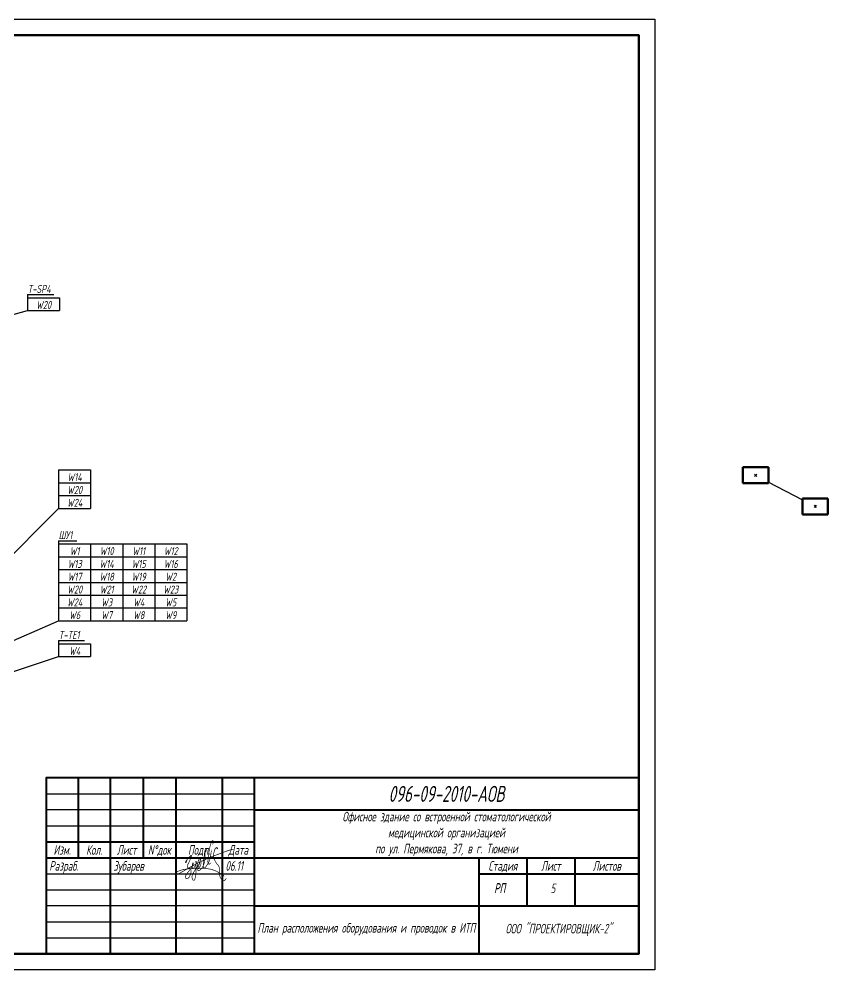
# Model space of a CAD drawing. Extents: x 37 to 1092, y -2983 to -601.
# Drawn here: x 258.7 to 511.3, y -2386.8 to -2089.8 of the extents above; entities that cross this region are included whole.
import ezdxf
from ezdxf.enums import TextEntityAlignment as Align

# ---------------------------------------------------------------- set-up
doc = ezdxf.new("R2010")
doc.units = 0
doc.layers.add('EL_DEVICE', color=1, linetype='Continuous', lineweight=50)
for name, color, linetype in [('FORMAT', 134, 'Continuous'), ('SYS_PIN', 7, 'Continuous'), ('TEXT', 4, 'Continuous')]:
    doc.layers.add(name, color=color, linetype=linetype)
doc.styles.add('R2_5', font='romant.shx', dxfattribs={"width": 0.65, "oblique": 12, "height": 2.5})
doc.styles.get("Standard").update_dxf_attribs({"font": 'romant.shx', "width": 0.65, "oblique": 12})

# ---------------------------------------------------------------- blocks, each defined once
blk = doc.blocks.new('KIP_AUTOMATION_BOX')
at = {"layer": 'EL_DEVICE'}
for p, q in [((-4, 2.5), (4, 2.5)), ((-4, -2.5), (-4, 2.5)), ((4, 2.5), (4, -2.5)), ((4, -2.5), (-4, -2.5))]:
    blk.add_line(p, q, dxfattribs=at)
blk = doc.blocks.new('CONNECTOR_SQUARE')
at = {"layer": 'SYS_PIN'}
for p, q in [((-0.35, 0.35), (0.35, -0.35)), ((0.35, 0.35), (-0.35, -0.35))]:
    blk.add_line(p, q, dxfattribs=at)
blk = doc.blocks.new('SIGNATURE_ZAM')
for points in [[(16.36, 15.4, 0, 0.3, 0), (16.57, 16.45, 0.3, 0.4, 0), (16.7, 17.18, 0.4, 0.5, 0), (16.6, 17.53, 0.5, 0.5, 0), (16.22, 17.58, 0.5, 0.5, 0), (15.99, 17.32, 0.5, 0.3, 0), (15.72, 16.75, 0.3, 0.3, 0), (15.47, 15.94, 0.3, 0.3, 0), (15.19, 14.91, 0.3, 0.3, 0), (14.95, 13.64, 0.3, 0.3, 0), (14.75, 12.57, 0.3, 0.3, 0), (14.58, 11.4, 0.3, 0.3, 0), (14.43, 10.25, 0.3, 0.3, 0), (14.29, 9.09, 0.3, 0.3, 0), (14.25, 8.25, 0.3, 0.3, 0), (14.38, 7.54, 0.3, 0.3, 0), (14.78, 7.19, 0.3, 0.3, 0), (15.16, 7.33, 0.3, 0.2, 0), (15.53, 7.71, 0.2, 0, 0), (15.87, 8.04, 0, 0, 0)], [(21.63, 1.74, 0, 0.3, 0), (21.41, 2, 0.5, 0.4, 0), (20.66, 2.56, 0.4, 0.3, 0), (19.71, 3.18, 0.3, 0.3, 0), (18.93, 3.63, 0.3, 0.3, 0), (17.95, 4.15, 0.3, 0.3, 0), (17.02, 4.52, 0.3, 0.3, 0), (16.01, 4.84, 0.3, 0.3, 0), (14.87, 5.09, 0.3, 0.3, 0), (14.18, 5.17, 0.3, 0.3, 0), (12.97, 5.35, 0.3, 0.3, 0), (12.1, 5.39, 0.3, 0.3, 0), (10.75, 5.42, 0.3, 0.3, 0), (8.45, 5.39, 0.3, 0.3, 0), (7.01, 5.3, 0.3, 0.3, 0), (5.61, 5.15, 0.3, 0.3, 0), (3.99, 4.93, 0.3, 0.3, 0), (3.1, 4.74, 0.3, 0.3, 0), (2.31, 4.53, 0.3, 0.3, 0), (1.18, 4.12, 0.3, 0.3, 0), (0.23, 3.57, 0.3, 0.3, 0), (0, 3.18, 0.3, 0.3, 0), (0.13, 2.88, 0.3, 0.3, 0), (0.47, 2.76, 0.3, 0.3, 0), (1.07, 2.83, 0.3, 0.3, 0), (1.79, 3.23, 0.3, 0.3, 0), (3.21, 4.01, 0.3, 0.3, 0), (4.43, 4.73, 0.3, 0.3, 0), (5.48, 5.38, 0.3, 0.3, 0), (6.5, 5.92, 0.3, 0.3, 0), (7.86, 6.7, 0.3, 0.3, 0), (9.42, 7.51, 0.3, 0.3, 0), (10.27, 7.91, 0.3, 0.3, 0), (11.64, 8.6, 0.3, 0.3, 0), (13.37, 9.45, 0.3, 0.3, 0), (14.97, 10.11, 0.3, 0.3, 0), (16.22, 10.61, 0.3, 0.3, 0), (17.79, 11.23, 0.3, 0.3, 0), (19.55, 11.88, 0.3, 0.3, 0), (21.06, 12.47, 0.3, 0.3, 0), (22.87, 13.11, 0.3, 0.3, 0), (24.2, 13.56, 0.3, 0.3, 0), (25.02, 13.79, 0.3, 0.3, 0), (25.7, 13.91, 0.3, 0.3, 0)], [(4.66, 7.86, 0.5, 0.6, 0), (4.4, 8.12, 0.6, 0.6, 0), (4.64, 8.66, 0.4, 0.3, 0), (5.21, 9.54, 0.3, 0.3, 0), (5.95, 10.37, 0.3, 0.4, 0), (6.39, 10.75, 0.4, 0.4, 0), (6.67, 11.05, 0.4, 0.3, 0), (6.79, 11.12, 0.4, 0.4, 0), (6.92, 11.12, 0.4, 0.4, 0), (6.95, 10.98, 0.4, 0.4, 0), (6.85, 10.68, 0.4, 0.4, 0), (6.7, 10.21, 0.4, 0.3, 0), (6.54, 9.79, 0.3, 0.3, 0), (6.32, 9.15, 0.3, 0.3, 0), (6, 8.4, 0.3, 0.3, 0), (5.75, 7.82, 0.3, 0.3, 0), (5.45, 7.26, 0.3, 0.3, 0), (5.23, 6.81, 0.3, 0.3, 0), (5.09, 6.42, 0.3, 0.3, 0), (5.07, 6.17, 0.3, 0.3, 0), (5.07, 5.92, 0.3, 0.3, 0), (5.21, 5.76, 0.3, 0.3, 0), (5.44, 5.65, 0.3, 0.3, 0), (5.89, 5.46, 0.3, 0.3, 0), (6.36, 5.25, 0.3, 0.3, 0), (6.62, 5.05, 0.3, 0.3, 0), (6.79, 4.69, 0.3, 0.3, 0), (6.81, 4.14, 0.3, 0.3, 0), (6.77, 3.65, 0.3, 0.3, 0), (6.62, 3.01, 0.3, 0.3, 0), (6.35, 2.28, 0.3, 0.3, 0), (6.07, 1.62, 0.3, 0.3, 0), (5.79, 1.2, 0.3, 0.3, 0), (5.33, 0.83, 0.3, 0.3, 0), (5.16, 0.77, 0.3, 0.3, 0), (5.02, 0.75, 0.3, 0.3, 0), (4.82, 0.75, 0.3, 0.3, 0), (4.64, 0.82, 0.3, 0.3, 0), (4.41, 1, 0.3, 0.3, 0), (4.28, 1.23, 0.3, 0.3, 0), (4.23, 1.42, 0.3, 0.3, 0), (4.27, 1.77, 0.3, 0.3, 0), (4.5, 2.24, 0.3, 0.3, 0), (4.76, 2.68, 0.3, 0.3, 0), (5.21, 3.34, 0.3, 0.3, 0), (5.68, 3.99, 0.3, 0.3, 0), (6, 4.41, 0.3, 0.3, 0), (6.32, 4.89, 0.3, 0.3, 0), (6.77, 5.47, 0.3, 0.3, 0), (7.1, 5.87, 0.3, 0.3, 0), (7.35, 6.22, 0.3, 0.3, 0), (7.58, 6.73, 0.3, 0.3, 0), (7.77, 7.25, 0.3, 0.3, 0), (7.83, 7.53, 0.3, 0.3, 0), (7.83, 7.66, 0.3, 0.3, 0), (7.74, 7.78, 0.3, 0.3, 0), (7.64, 7.8, 0.3, 0.3, 0), (7.51, 7.78, 0.3, 0.3, 0), (7.44, 7.68, 0.3, 0.3, 0), (7.44, 7.51, 0.3, 0.3, 0), (7.4, 7.18, 0.3, 0.3, 0), (7.38, 6.87, 0.3, 0.3, 0), (7.36, 6.53, 0.3, 0.3, 0), (7.33, 5.75, 0.3, 0.3, 0), (7.37, 5.41, 0.3, 0.3, 0), (7.44, 5.25, 0.3, 0.3, 0), (7.59, 5.21, 0.3, 0.3, 0), (7.74, 5.27, 0.3, 0.3, 0), (7.87, 5.4, 0.3, 0.3, 0), (8.16, 5.74, 0.3, 0.3, 0), (8.48, 6.21, 0.3, 0.3, 0), (8.73, 6.65, 0.3, 0.3, 0), (8.95, 7.14, 0.3, 0.3, 0), (9.11, 7.57, 0.3, 0.3, 0), (9.2, 7.91, 0.3, 0.3, 0), (9.23, 8.18, 0.3, 0.3, 0), (9.21, 8.38, 0.3, 0.3, 0), (9.08, 8.42, 0.3, 0.3, 0), (8.98, 8.42, 0.3, 0.3, 0), (8.91, 8.36, 0.3, 0.3, 0), (8.91, 8.24, 0.3, 0.3, 0), (8.92, 8.06, 0.3, 0.3, 0), (8.94, 7.78, 0.3, 0.3, 0), (8.98, 6.56, 0.3, 0.3, 0), (8.99, 5.78, 0.3, 0.3, 0), (9, 4.69, 0.3, 0.3, 0), (9.01, 4.06, 0.3, 0.3, 0), (8.97, 3.25, 0.3, 0.3, 0), (8.86, 2.29, 0.3, 0.3, 0), (8.77, 1.79, 0.3, 0.3, 0), (8.69, 1.36, 0.3, 0.3, 0), (8.55, 0.71, 0.3, 0.3, 0), (8.37, 0.26, 0.3, 0.3, 0), (8.28, 0.1, 0.3, 0.3, 0), (8.09, -0.01, 0.3, 0.3, 0), (7.87, 0.01, 0.3, 0.3, 0), (7.66, 0.18, 0.3, 0.3, 0), (7.38, 0.62, 0.3, 0.3, 0), (7.24, 1.14, 0.3, 0.3, 0), (7.22, 1.86, 0.3, 0.3, 0), (7.38, 2.55, 0.3, 0.3, 0), (7.89, 3.52, 0.3, 0.3, 0), (8.44, 4.36, 0.3, 0.3, 0), (8.81, 5, 0.3, 0.3, 0), (9.43, 5.87, 0.3, 0.3, 0), (9.96, 6.64, 0.3, 0.3, 0), (10.39, 7.29, 0.3, 0.3, 0), (10.49, 7.55, 0.3, 0.3, 0), (10.58, 7.8, 0.3, 0.3, 0), (10.65, 8.1, 0.3, 0.3, 0), (10.59, 7.34, 0.3, 0.3, 0), (10.48, 6.87, 0.3, 0.3, 0), (10.27, 6.38, 0.3, 0.3, 0), (10.16, 6.07, 0.3, 0.3, 0), (10.03, 5.77, 0.3, 0.3, 0), (9.9, 5.5, 0.3, 0.3, 0), (9.9, 5.29, 0.3, 0.3, 0), (10.07, 5.16, 0.3, 0.3, 0), (10.29, 5.29, 0.3, 0.3, 0), (10.42, 5.54, 0.3, 0.3, 0), (10.67, 5.99, 0.3, 0.3, 0), (10.81, 6.25, 0.3, 0.3, 0), (11.03, 6.73, 0.3, 0.3, 0), (11.19, 7.24, 0.3, 0.3, 0), (11.22, 7.91, 0.3, 0.3, 0), (11.16, 8.81, 0.3, 0.3, 0), (11.11, 9.12, 0.3, 0.3, 0), (10.88, 9.49, 0.3, 0.3, 0), (10.63, 9.63, 0.3, 0.3, 0), (10.49, 9.63, 0.3, 0.3, 0), (10.33, 9.35, 0.3, 0.3, 0), (10.07, 8.79, 0.3, 0.3, 0), (9.79, 8.02, 0.3, 0.3, 0), (9.7, 7.49, 0.3, 0.3, 0), (9.63, 6.96, 0.3, 0.3, 0), (9.58, 6.45, 0.3, 0.3, 0), (9.51, 5.73, 0.3, 0.3, 0), (9.49, 5.07, 0.3, 0.3, 0), (9.58, 4.7, 0.3, 0.3, 0), (9.84, 4.42, 0.3, 0.3, 0), (10.2, 4.33, 0.3, 0.3, 0), (10.63, 4.5, 0.3, 0.3, 0), (11.03, 4.88, 0.3, 0.3, 0), (11.4, 5.26, 0.3, 0.3, 0), (11.92, 5.96, 0.3, 0.3, 0), (12.24, 6.59, 0.3, 0.3, 0), (12.58, 7.38, 0.3, 0.3, 0), (12.87, 8.46, 0.3, 0.3, 0), (13.01, 9.54, 0.3, 0.3, 0), (13.09, 9.73, 0.3, 0.3, 0), (13.02, 10.8, 0.3, 0.3, 0), (13.02, 11.81, 0.3, 0.3, 0), (13.12, 12.93, 0.3, 0.3, 0), (13.15, 13.75, 0.3, 0.3, 0), (13.32, 14.31, 0.3, 0.3, 0), (13.71, 14.32, 0.3, 0.3, 0), (13.68, 13.74, 0.3, 0.3, 0), (13.37, 12.86, 0.3, 0.3, 0), (12.92, 12.19, 0.3, 0.3, 0), (12.67, 10.92, 0.3, 0.3, 0), (12.47, 9.68, 0.3, 0.3, 0), (12.38, 8.9, 0.3, 0.3, 0), (12.28, 7.9, 0.3, 0.3, 0), (12.21, 7.05, 0.3, 0.3, 0), (12.19, 6.23, 0.3, 0.3, 0), (12.29, 5.82, 0.3, 0.3, 0), (12.49, 5.58, 0.3, 0.3, 0), (12.7, 5.54, 0.3, 0.3, 0), (12.99, 5.65, 0.3, 0.3, 0), (13.35, 6.04, 0.3, 0.3, 0), (13.71, 6.52, 0.3, 0.3, 0), (14.11, 7.07, 0.3, 0.3, 0), (14.64, 8.08, 0.3, 0.3, 0), (15.02, 8.94, 0.3, 0.3, 0), (15.29, 9.8, 0.3, 0.3, 0), (15.52, 11.13, 0.3, 0.3, 0), (15.68, 12.11, 0.3, 0.2, 0), (15.9, 13.28, 0.2, 0, 0), (16.06, 14.19, 0, 0, 0)], [(18.55, 13.68, 0, 0.5, 0), (18.51, 14.26, 0.5, 0.5, 0), (18.29, 14.58, 0.5, 0.4, 0), (17.89, 14.46, 0.4, 0.3, 0), (17.47, 13.95, 0.3, 0.3, 0), (17.17, 13.15, 0.3, 0.3, 0), (16.92, 12.14, 0.3, 0.3, 0), (16.84, 11.18, 0.3, 0.3, 0), (16.89, 10.26, 0.3, 0.3, 0), (17.07, 9.5, 0.3, 0.3, 0), (17.48, 8.72, 0.3, 0.3, 0), (17.96, 7.88, 0.3, 0.3, 0), (18.46, 7.22, 0.3, 0.3, 0), (18.9, 6.66, 0.3, 0.3, 0), (19.26, 6.05, 0.3, 0.3, 0), (19.41, 5.46, 0.3, 0.3, 0), (19.43, 4.61, 0.3, 0.3, 0), (19.35, 3.71, 0.3, 0.3, 0), (19.4, 2.92, 0.3, 0.3, 0), (19.62, 2.02, 0.3, 0.3, 0), (19.71, 1.49, 0.3, 0.3, 0), (19.83, 1.18, 0.3, 0.3, 0), (20.11, 0.82, 0.3, 0.3, 0), (20.55, 0.24, 0.3, 0.3, 0), (21.1, -0.09, 0.3, 0.3, 0), (21.56, -0.09, 0.3, 0.3, 0), (21.9, 0.11, 0.3, 0.3, 0), (22.11, 0.33, 0.3, 0.3, 0), (22.31, 0.6, 0.3, 0.3, 0), (22.37, 0.82, 0.3, 0.3, 0), (22.32, 0.95, 0, 0, 0)]]:
    blk.add_lwpolyline(points, format="xyseb")

msp = doc.modelspace()

# ---------------------------------------------------------------- linework, layer by layer
for p, q in [((261.43, -2175.88), (261.43, -2176.88)), ((261.43, -2175.88), (269.6, -2175.88)), ((261.43, -2175.88), (269.6, -2175.88)), ((261.43, -2176.88), (271.43, -2176.88)), ((261.43, -2176.88), (261.43, -2180.88)), ((271.43, -2176.88), (271.43, -2180.88)), ((205.19, -2196.26), (261.43, -2180.88)), ((261.43, -2180.88), (271.43, -2180.88)), ((271.11, -2230.66), (281.11, -2230.66)), ((271.11, -2230.66), (271.11, -2242.66)), ((281.11, -2230.66), (281.11, -2242.66)), ((271.11, -2234.66), (281.11, -2234.66)), ((492.73, -2234.42), (503.29, -2239.95)), ((271.11, -2238.66), (281.11, -2238.66)), ((222.33, -2291.44), (271.11, -2242.66)), ((271.11, -2242.66), (281.11, -2242.66)), ((271.11, -2252.75), (271.11, -2253.75)), ((271.11, -2252.75), (276.77, -2252.75)), ((271.11, -2253.75), (311.11, -2253.75)), ((271.11, -2253.75), (271.11, -2277.75)), ((281.11, -2253.75), (281.11, -2277.75)), ((291.11, -2253.75), (291.11, -2277.75)), ((301.11, -2253.75), (301.11, -2277.75)), ((311.11, -2253.75), (311.11, -2277.75)), ((271.11, -2257.75), (311.11, -2257.75)), ((271.11, -2261.75), (311.11, -2261.75)), ((271.11, -2265.75), (311.11, -2265.75)), ((271.11, -2269.75), (311.11, -2269.75)), ((271.11, -2273.75), (311.11, -2273.75)), ((197.17, -2309.95), (271.11, -2277.75)), ((271.11, -2277.75), (311.11, -2277.75)), ((271.11, -2283.96), (271.11, -2284.96)), ((271.11, -2283.96), (279.19, -2283.96)), ((271.11, -2284.96), (281.11, -2284.96)), ((271.11, -2284.96), (271.11, -2288.96)), ((281.11, -2284.96), (281.11, -2288.96)), ((236.17, -2300.48), (271.11, -2288.96)), ((271.11, -2288.96), (281.11, -2288.96))]:
    msp.add_line(p, q)
at = {"layer": 'FORMAT', "lineweight": 40}
for p, q in [((277.2, -2326.82), (277.2, -2351.82)), ((287.2, -2326.82), (287.2, -2381.82)), ((297.51, -2326.82), (297.51, -2351.82)), ((307.7, -2326.82), (307.7, -2381.82)), ((322.2, -2326.82), (322.2, -2381.82)), ((332.2, -2326.82), (332.2, -2381.82)), ((332.2, -2336.82), (452.2, -2336.82)), ((267.2, -2346.82), (332.2, -2346.82)), ((267.2, -2351.82), (452.2, -2351.82)), ((402.28, -2351.82), (402.28, -2381.82)), ((417.28, -2351.82), (417.28, -2366.82)), ((432.28, -2351.82), (432.28, -2366.82)), ((402.28, -2356.82), (452.2, -2356.82)), ((332.2, -2366.82), (452.2, -2366.82))]:
    msp.add_line(p, q, dxfattribs=at)
at = {"layer": 'FORMAT', "lineweight": -3}
for p, q in [((267.2, -2331.82), (332.2, -2331.82)), ((332.2, -2336.82), (267.2, -2336.82)), ((267.2, -2341.82), (332.2, -2341.82)), ((267.2, -2356.82), (332.2, -2356.82)), ((267.2, -2361.82), (332.2, -2361.82)), ((332.2, -2366.82), (267.2, -2366.82)), ((267.2, -2371.82), (332.2, -2371.82)), ((267.2, -2376.82), (332.2, -2376.82))]:
    msp.add_line(p, q, dxfattribs=at)
at = {"layer": 'FORMAT'}
msp.add_lwpolyline([(37.2, -2089.82), (457.2, -2089.82), (457.2, -2386.82), (37.2, -2386.82)], close=True, dxfattribs=at)
at = {"layer": 'FORMAT', "lineweight": 50}
msp.add_lwpolyline([(57.2, -2381.82), (57.2, -2094.82), (452.2, -2094.82), (452.2, -2381.82)], close=True, dxfattribs=at)
at = {"layer": 'FORMAT', "lineweight": 40}
msp.add_lwpolyline([(267.2, -2381.82), (452.2, -2381.82), (452.2, -2326.82), (267.2, -2326.82)], close=True, dxfattribs=at)

# ---------------------------------------------------------------- block references
for name, p in [('KIP_AUTOMATION_BOX', (488.73, -2232.32)), ('CONNECTOR_SQUARE', (488.73, -2232.32)), ('KIP_AUTOMATION_BOX', (507.29, -2242.04)), ('CONNECTOR_SQUARE', (507.29, -2242.04))]:
    msp.add_blockref(name, p)
at = {"layer": 'FORMAT', "xscale": 0.7, "yscale": 0.7, "zscale": 0.7}
msp.add_blockref('SIGNATURE_ZAM', (307.7, -2358.82), dxfattribs=at)

# ---------------------------------------------------------------- texts
at = {"char_height": 2.5}
for s, insert, attachment_point, line_spacing_factor in [('T-SP4', (261.43, -2175.38), 7, 0.25), ('W20', (266.43, -2177.88), 2, 0.96), ('W14', (276.11, -2231.66), 2, 0.96), ('W20', (276.11, -2235.66), 2, 0.96), ('W24', (276.11, -2239.66), 2, 0.96), ('ШУ1', (271.11, -2252.25), 7, 0.25), ('W1', (276.11, -2254.75), 2, 0.96), ('W10', (286.11, -2254.75), 2, 0.96), ('W11', (296.11, -2254.75), 2, 0.96), ('W12', (306.11, -2254.75), 2, 0.96), ('W13', (276.11, -2258.75), 2, 0.96), ('W14', (286.11, -2258.75), 2, 0.96), ('W15', (296.11, -2258.75), 2, 0.96), ('W16', (306.11, -2258.75), 2, 0.96), ('W17', (276.11, -2262.75), 2, 0.96), ('W18', (286.11, -2262.75), 2, 0.96), ('W19', (296.11, -2262.75), 2, 0.96), ('W2', (306.11, -2262.75), 2, 0.96), ('W20', (276.11, -2266.75), 2, 0.96), ('W21', (286.11, -2266.75), 2, 0.96), ('W22', (296.11, -2266.75), 2, 0.96), ('W23', (306.11, -2266.75), 2, 0.96), ('W24', (276.11, -2270.75), 2, 0.96), ('W3', (286.11, -2270.75), 2, 0.96), ('W4', (296.11, -2270.75), 2, 0.96), ('W5', (306.11, -2270.75), 2, 0.96), ('W6', (276.11, -2274.75), 2, 0.96), ('W7', (286.11, -2274.75), 2, 0.96), ('W8', (296.11, -2274.75), 2, 0.96), ('W9', (306.11, -2274.75), 2, 0.96), ('T-TE1', (271.11, -2283.46), 7, 0.25), ('W4', (276.11, -2285.96), 2, 0.96)]:
    msp.add_mtext(s, dxfattribs=dict(at, insert=insert, attachment_point=attachment_point, line_spacing_factor=line_spacing_factor))
at = {"layer": 'FORMAT', "style": 'R2_5', "oblique": 12, "width": 0.65}
for s, p in [('Изм.', (272.2, -2350.82)), ('Кол.', (282.2, -2350.82)), ('Лист', (292.35, -2350.82)), ('N%%dдок', (302.6, -2350.82)), ('Подп.', (314.95, -2350.82)), ('Дата', (327.2, -2350.82))]:
    msp.add_text(s, height=3, dxfattribs=at).set_placement(p, align=Align.CENTER)
msp.add_text('Разраб.', height=3, dxfattribs=at).set_placement((268.2, -2355.82))
for s, p in [('Стадия', (409.78, -2354.32)), ('Лист', (424.78, -2354.32)), ('Листов', (442.24, -2354.32))]:
    msp.add_text(s, height=3, dxfattribs=at).set_placement(p, align=Align.MIDDLE_CENTER)
at = {"layer": 'FORMAT', "insert": (427.24, -2374.32), "char_height": 3, "width": 48.2605, "attachment_point": 5, "line_spacing_factor": 0.8, "style": 'R2_5'}
msp.add_mtext('ООО "ПРОЕКТИРОВЩИК-2"', dxfattribs=at)
at = {"layer": 'TEXT', "style": 'R2_5', "oblique": 12, "width": 0.65}
for s, p in [('Зубарев', (288.2, -2355.82)), ('06.11', (323.2, -2355.82))]:
    msp.add_text(s, height=3, dxfattribs=at).set_placement(p)
for s, p in [('РП', (408.83, -2361.19)), ('РП', (408.83, -2361.32)), ('5', (425.42, -2361.32))]:
    msp.add_text(s, height=3, dxfattribs=at).set_placement(p, align=Align.MIDDLE_CENTER)
at = {"layer": 'TEXT', "width": 119.8, "attachment_point": 5, "style": 'R2_5'}
for s, insert, char_height in [('096-09-2010-АОВ', (392.2, -2331.82), 5), ('Офисное здание со встроенной стоматологической\\Pмедицинской организацией \\Pпо ул. Пермякова, 37, в г. Тюмени', (392.2, -2344.32), 3)]:
    msp.add_mtext(s, dxfattribs=dict(at, insert=insert, char_height=char_height))
at = {"layer": 'TEXT', "insert": (367.2, -2374.07), "char_height": 3, "width": 70, "attachment_point": 5, "line_spacing_factor": 0.8, "style": 'R2_5'}
msp.add_mtext('План расположения оборудования и проводок в ИТП', dxfattribs=at)

doc.saveas('drawing.dxf')
